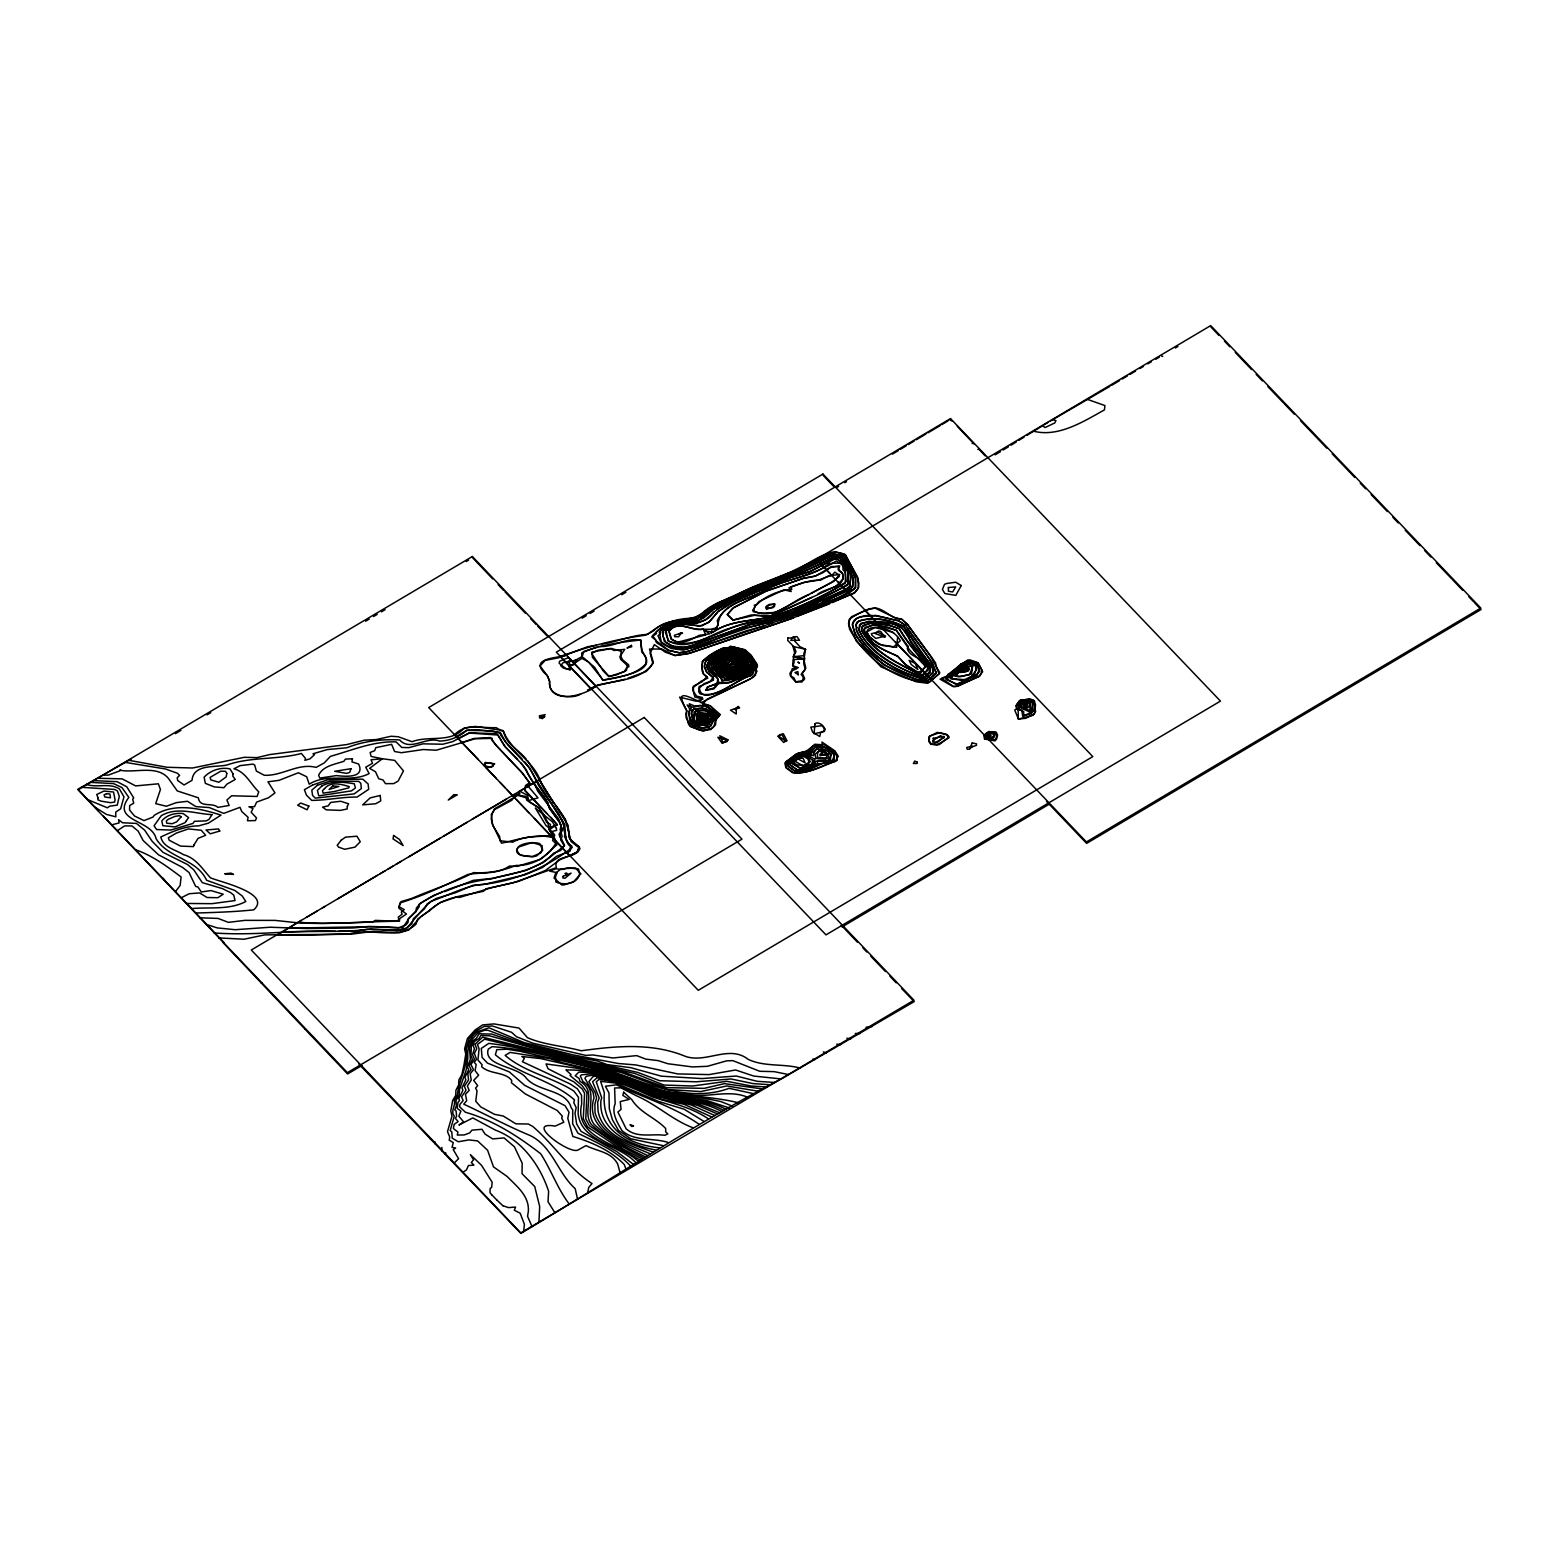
<?xml version="1.0" encoding="UTF-8"?>
<svg xmlns="http://www.w3.org/2000/svg" width="1559" height="1559" viewBox="0 0 1559 1559"><rect width="100%" height="100%" fill="white"/><g stroke="black" fill="none" stroke-linecap="round" stroke-linejoin="round"><path stroke-width="1.5" d="M850.298 573.166L850.298 586.165L842.776 591.231L799.182 610.602L771.276 620.346L750.386 624.457L689.721 646.283L685.375 647.316L671.715 646.011L664.309 641.392L662.283 632.038C671.072 622.976 684.713 620.638 696.717 623.444L705.545 619.664L718.368 608.419L726.104 603.723L809.413 569.327L834.65 556.777L839.405 557.596L845.173 563.072L849.519 570.594L851.078 577.376L849.187 587.646L799.689 610.329L769.055 621.028L748.086 625.12L692.722 645.348L682.55 647.706L674.014 646.693L665.966 642.561L662.731 635.585L663.296 630.752C677.639 615.747 701.823 631.376 713.769 612.083M852.89 576.012L852.987 586.866C822.509 604.405 788.016 617.306 753.718 626.348C722.908 629.271 689.097 664.173 660.412 641.256L657.956 635.78L660.178 634.045L660.529 630.693C670.545 621.69 684.83 620.307 697.711 621.378L712.132 610.504M518.933 791.641L518.874 794.759L494.554 808.712L492.118 813.779L491.241 818.982L492.527 824.321L501.511 843.185C518.543 839.56 537.738 832.623 554.712 838.235L556.855 844.881L550.795 850.123C542.357 859.983 528.93 866.005 516.029 865.42C502.388 870.955 488.435 873.508 473.527 872.611C453.766 882.901 432.096 889.604 411.751 898.432L401.014 901.609L399.065 906.714L404.21 909.599L401.345 912.151L402.105 914.198L398.247 917.179L399.474 921.252C366.462 921.272 332.028 925.091 298.334 922.168M441.762 1150.737L441.84 1147.424M897.653 637.105L896.639 647.316L882.491 645.484C843.146 624.75 890.208 620.17 900.264 640.749L893.658 646.868L878.808 644.354L869.532 637.144L866.96 631.921L875.086 627.42L893.599 632.584M523.61 1231.727L524.409 1224.302L520.18 1213.233L514.295 1210.213L515.6 1207.075L508.507 1207.601L502.933 1205.75M538.907 1222.353L539.687 1206.549L534.737 1186.574L522.051 1173.693L522.168 1163.17L514.451 1146.82L504.064 1137.914L492.663 1138.908L485.083 1134.114L481.965 1129.281L471.987 1130.139L469.59 1132.964L464.212 1134.952L457.274 1135.049L457.956 1132.087L453.377 1128.502L454.137 1124.351L458.132 1121.584L455.442 1118.427L456.553 1116.225L456.105 1110.924L454.819 1109.95L456.358 1105.682L455.988 1100.401L459.106 1095.373L459.515 1089.468L466.297 1069.63L467.836 1057.996C467.447 1048.622 468.48 1037.826 477.054 1031.824L489 1027.771L523.921 1042.523L573.069 1054.878L618.319 1063.511L635.663 1064.914L677.619 1073.917L709.053 1074.599L735.614 1069.981L753.738 1076.061L781.273 1078.945L914.178 1001.638L901.648 988.523M587.724 1192.791L588.737 1187.393L592.011 1183.554C568.509 1168.276 554.049 1144.754 532.886 1126.553L528.365 1124.02L515.834 1123.825L503.265 1116.01L494.437 1114.334L480.737 1106.89L475.748 1101.258L477.035 1090.852L475.612 1088.124L477.678 1085.629L473.702 1080.406L478.632 1075.184L475.105 1070.721L476.158 1064.485L474.267 1062.361L476.45 1059.243L474.404 1053.436L476.742 1048.759L474.969 1044.238L482.627 1037.164L622.898 1071.793L666.511 1087.636L704.22 1088.357L724.409 1083.622L763.053 1089.039M445.367 1154.381L445.796 1152.822M514.567 797.662L515.795 794.603L526.182 796.513L526.689 800.196L538.206 807.192L542.941 813.272L548.027 822.918L548.671 827.693L557.05 824.867L551.009 817.403M570.165 659.282L568.684 662.01L570.497 665.576L569.191 667.349L570.165 669.805L565.664 668.441L559.194 663.335L559.467 661.308L568.548 657.606M552.256 837.183L553.698 833.597L549.918 830.382L551.808 833.773L549.703 834.494M562.526 848.077L564.514 845.426L559.077 834.455L562.097 828.803L559.252 821.574L548.943 807.289C544.909 793.219 530.995 783.904 526.377 769.873L520.764 762.936M483.543 765.118L485.551 762.877L491.923 763.403L493.151 765.995L489.507 767.028L484.011 765.605M117.393 830.655L124.623 825.9L131.93 825.939L138.205 831.161L143.097 840.476L158.531 854.819L182.5 867.389L189.009 872.475L195.655 886.389L197.954 886.993L201.306 891.962L211.011 890.579L223.21 894.223L217.812 897.711L207.035 897.497L199.649 892.937L189.204 893.716L181.292 897.75M453.961 1163.17L458.599 1158.746L453.24 1149.587L455.657 1148.009L452.032 1147.327L453.24 1142.572L449.226 1140.155L449.733 1137.037L447.491 1131.62L451.974 1116.186L450.804 1110.826L452.656 1100.459L455.735 1095.431L455.93 1090.189L458.619 1085.122L458.892 1079.88L461.834 1074.853L464.056 1064.505L465.751 1054.118L464.601 1048.759L467.447 1038.469L475.086 1030.012L482.569 1024.926L493.95 1023.912L519.011 1028.063L527.468 1037.69C544.656 1045.095 563.637 1045.972 581.234 1050.766C615.961 1046.031 651.779 1042.523 685.297 1056.32C706.305 1063.745 729.125 1044.335 748.184 1059.36C764.339 1067.038 783.105 1063.452 800.215 1068.071M597.818 646.81L583.651 651.545L582.248 656.495L574.102 660.938L563.267 662.594L560.655 665.674L563.364 668.07L570.126 669.766L569.522 666.336L583.241 657.528L594.642 667.33L602.846 680.289C617.442 677.6 635.799 675.222 645.991 663.627L646.167 658.483L642.055 650.61L640.515 640.184C626.036 637.319 614.012 647.238 599.786 646.498M587.47 690.052L595.889 686.369L567.651 656.69M462.731 1172.387L466.511 1169.854L468.421 1165.528L473.897 1165.138L471.325 1162.468L473.546 1159.857L470.37 1154.615L481.497 1165.294L492.196 1182.287L491.631 1187.49L490.169 1188.367L489.994 1192.635L491.65 1194.701M175.504 891.534L180.123 885.493L181.097 876.976C167.339 866.551 152.334 855.56 135.75 849.811M358.882 1064.056L520.842 1233.403C607.698 1181.917 691.494 1125.501 781.215 1078.964M277.677 934.932L301.257 920.414M1018.923 440.32L1024.244 437.007M1026.835 435.39L1047.999 422.431M1011.011 445.231L1016.332 441.938M892.411 454.137L898.276 450.609M1003.08 450.044L1008.4 446.809M914.139 441.041L908.273 444.588M949.704 419.858L952.471 421.222M941.772 424.652L947.989 420.911M906.208 445.835L900.342 449.362M995.149 454.838L1000.469 451.623M1119.596 380.591L1111.664 385.346M466.16 561.552L468.596 560.09M1122.207 379.032L1127.527 375.836M377.434 875.32L337.991 898.705M440.554 837.962L409.004 856.69M175.407 733.665L180.883 730.411M207.094 714.84L210.757 712.677M365.605 621.223L369.269 619.059M373.536 616.526L377.2 614.363M381.468 611.83L385.112 609.666M582.111 618.163L586.223 615.727M590.043 613.466L594.135 611.031M836.832 487.421L838.567 486.389M844.783 482.725L846.518 481.692M916.205 439.794L925.89 434.045M940.038 425.685L927.956 432.837M1130.139 374.277L1135.478 371.12M306.441 917.355L317.042 911.099M443.263 836.365L466.94 822.353M506.383 799.065L472.104 819.293M519.439 791.348L537.991 780.767M511.547 796.006L514.275 794.408M1048.817 804.444L842.055 926.923M1139.863 368.528L1143.429 366.423M322.226 908.04L324.935 906.422M395.947 864.407L401.111 861.367M621.729 594.739L625.841 592.303M1050.61 420.891L1109.872 386.398M380.162 873.722L385.326 870.663M388.055 869.065L393.219 866.024M362 1065.479L347.599 1073.956L316.009 1040.73M823.756 555.55L816.604 559.739L848.486 593.024M1147.814 363.851L1151.38 361.766M1175.272 348.008L1177.883 346.488M810.816 593.531L833.812 581.371L839.775 574.491L828.511 575.817L820.346 580.26C809.433 579.695 799.124 584.235 789.01 587.801L791.192 591.543L783.924 589.789L759.097 601.482L754.907 606.451L753.231 611.635L759.564 613.135L775.661 612.492L831.941 582.092L839.151 576.596L838.995 574.959L834.864 572.114L832.155 575.076L817.793 580.299L803.762 582.442L791.037 586.788L791.777 589.321C779.227 590.471 765.781 595.557 756.797 604.678L754.283 605.204L754.907 606.997L752.627 610.348C773.985 621.983 790.549 601.014 809.082 594.466M817.754 594.213C826.075 587.587 846.849 587.938 842.386 573.127L838.196 569.308L838.352 566.619L831.843 566.463L816 575.856L803.606 578.311L767.496 590.471L734.211 607.133L727.215 614.655L732.925 620.19L754.42 615.318L769.328 616.409L811.752 597.389M590.647 688.552L596.025 685.824L625.159 679.217M1155.784 359.233L1159.35 357.186M713.281 609.472C750.756 587.938 793.297 576.849 831.083 555.764L841.334 556.621L846.44 562.507L851.331 570.886L853.494 582.676L850.844 589.516L823.171 601.618M716.848 609.588C753.211 587.626 795.616 577.96 832.584 557.206L839.132 557.752L844.959 563.208L849.577 571.666M816.312 600.819L847.258 585.482L848.369 581.994L847.745 571.373L843.458 563.929L836.93 558.902L834.084 558.668L809.316 571.822L790.082 577.746L729.164 603.781L718.134 611.479L710.105 621.125L702.135 625.763C689.819 625.958 675.943 620.424 666.083 630.791L668.109 641.119C700.303 652.325 729.612 620.209 762.234 620.95C792.42 612.979 821.729 599.923 848.252 583.884L847.687 570.321L843.848 563.695L836.228 558.297L811.226 571.101L790.043 577.785L736.452 600.273L718.212 611.44L708.488 622.626L699.406 626.133C687.792 623.951 673.722 621.593 665.303 632.116L668.519 640.885C688.552 652.364 710.144 633.617 729.495 628.433C748.924 621.359 769.737 621.262 788.464 612.239M131.404 758.96L77.95 789.185L98.334 810.797M815.162 601.209L795.285 610.271M817.657 604.093L800.274 611.849L777.356 619.43M818.904 605.535L792.186 616.507L767.885 624.185M971.354 676.606L976.772 669.259L974.745 664.465L971.257 663.471L962.273 667.096L953.153 674.56L951.087 678.496L962.468 680.64L974.239 675.066C978.331 665.069 974.706 660.782 963.559 665.927L950.249 678.574L964.651 679.646M972.524 677.951L979.929 671.364L976.343 663.686L969.464 661.718L961.162 666.063L946.079 679.49L957.012 684.05L977.142 675.437L979.052 669.279L976.441 663.627L972.29 662.205L962.41 664.836L949.256 677.074L945.904 678.418L956.174 684.557L967.944 680.036M458.19 738.654L469.395 733.061L498.101 735.03L504.298 745.845L522.772 765.06L535.692 786.379L547.872 802.359L549.586 808.595L560.188 823.21L562.273 830.479L559.545 835.819L564.436 845.757L543.214 862.517L525.968 870.448L492.469 878.38L473.371 880.309L444.549 891.651M831.473 553.718C787.958 579.13 736.238 588.971 696.093 619.819C682.725 619.274 668.032 621.359 657.742 630.635L652.558 635.546L656.514 641.119L668.558 650.259L679.276 652.812L686.311 651.915L773.283 622.704M456.241 736.744L466.687 730.333L478.594 729.826L500.069 732.223L500.692 735.166L508.176 745.221L529.69 768.08L538.712 785.541L558.824 813.973L564.748 827.4L565.527 834.007L564.416 836.345L568.821 845.056L572.211 847.511C545.533 868.305 512.385 882.336 477.658 884.927C461.464 887.889 446.751 896.055 431.18 901.238C421.865 909.306 415.006 918.66 406.977 927.878L397.331 930.781L370.964 929.125L348.203 931.249L282.861 931.736M442.542 892.021L433.499 895.47L420.423 903.207L416.311 908.156L416.097 911.586L409.179 918.154L402.69 927.878L375.738 926.611L288.551 928.131M832.253 602.592L854.819 592.576L858.619 587.587L857.469 576.927L845.036 554.77L835.371 551.594L830.265 552.588L790.783 571.997L751.906 587.451L717.354 603.236L694.476 618.26C677.502 617.851 660.548 623.464 647.862 634.377C632.038 634.981 617.734 641.801 602.203 643.964M526.435 759.525C519.439 749.937 506.051 744.559 503.81 731.989L496.093 727.644C481.556 728.345 465.517 722.869 454.371 734.893L462.029 742.552L473.994 738.44L490.5 737.563L495.898 745.066L521.836 772.387L529.963 783.456L527.059 784.372L524.233 789.439L557.401 824.692L549.158 829.583L550.502 824.399L546.605 822.158L539.511 808.517L529.086 801.599L527.059 798.052L518.367 795.499L519.946 793.336L515.971 794.778L511.781 800.293L494.651 809.589L491.241 814.616L492.683 825.315L499.621 836.423L500.108 840.769L512.833 842.152C525.617 834.961 539.94 837.397 553.737 835.215L549.119 829.602L554.712 835.215L552.588 840.418L555.764 843.516L550.639 850.863L540.369 859.399L517.159 866.356L509.481 866.024C496.834 874.774 482.16 872.007 467.914 874.463C445.699 885.025 423.444 895.782 399.922 902.953L398.851 908.176L406.47 914.022L399.455 918.797L399.728 920.024L394.369 921.174L375.271 920.375L372.426 922.051L322.265 923.532L300.595 923.123L275.047 920.395L244.938 920.356L228.413 922.363L218.026 918.426L199.883 917.783M820.034 605.009C831.59 598.675 847.122 597.604 855.794 587.217L855.599 578.974L853.143 571.179L843.497 555.511L830.869 554.088L791.816 573.049L717.783 604.658L709.715 609.374L702.213 616.429L693.307 620.131C680.094 618.923 666.044 622.704 656.222 631.902L656.456 633.656L651.681 636.851L655.676 640.086L656.397 642.483L668.382 650.376L679.315 652.773L688.805 651.175L746.605 630.713L763.968 625.938M829.602 603.859L797.994 615.961M569.425 666.2L574.024 664.621L576.752 660.139L565.371 661.932M566.58 852.461L569.931 851.272L571.783 846.128L567.729 843.438L566.482 840.437L562.994 821.729L551.496 803.606M972.134 443.497L973.245 443.126M569.62 855.794L577.083 851.955L579.168 846.829L571.14 841.568L565.43 819.391L555.998 806.061M627.79 678.34L646.089 671.539L650.298 667.213L653.279 662.146L649.479 649.07L661.834 649.031L675.008 655.521L688.006 653.806L793.375 617.91M778.876 620.501C804.717 611.596 832.175 602.417 855.15 588.25L855.521 577.687L847.94 561.786L843.146 555.725L831.571 553.737M111.741 824.847L119.108 822.938L118.581 819.683L122.498 822.762L136.471 823.425L144.656 830.168L152.197 841.334L163.013 852.344L187.567 864.563L193.764 869.825L202.28 882.628L222.352 888.591L230.615 892.644L233.792 895.178L235.058 900.556L211.966 903.674L186.612 903.46M772.29 621.534L752.198 626.484L683.485 650.142L671.266 648.486L663.393 644.257L661.425 642.717L659.243 631.98C668.616 623.015 682.374 619.605 695.022 621.788L703.811 617.968L714.879 608.322L723.045 603.645L797.312 572.172L833.071 555.257L841.275 556.66L846.498 562.468L851.409 571.939M977.805 449.44L978.916 449.206M580.747 694.028C571.276 700.069 546.917 696.249 549.781 681.907L547.755 676.45L540.077 665.907L545.163 660.392L558.57 657.801L587.548 646.712L596.201 645.251M261.016 982.852L262.36 982.599M566.385 655.443C554.985 658.151 527.312 658.541 547.151 675.398L549.528 680.854C548.027 705.428 585.21 696.191 597.136 685.219C615.824 680.387 640.807 680.659 652.87 663.549L650.142 653.24L654.332 644.608L665.459 652.266L674.989 655.521L690.403 652.987L791.309 618.65L854.157 593.238L858.074 588.6L858.892 583.378L857.684 577.999L845.387 554.556C825.198 546.059 807.367 567.515 788.581 572.971C773.128 580.143 756.602 584.644 741.441 592.478C728.267 599.923 711.898 602.67 701.375 614.207C686.603 622.879 666.239 617.189 653.611 630.81L645.387 635.234C616.273 638.937 587.548 646.907 560.032 656.456M872.046 1026.563L866.005 1027.284M191.387 908.585C209.569 906.929 229.134 910.281 245.796 901.531L242.249 895.977L234.688 890.384L206.587 880.25C196.492 858.385 168.002 858.424 156.114 838.742C151.905 819.41 110.65 821.593 128.832 797.37L121.972 787.568L113.573 783.612L90.188 782.345M195.499 913.028C215.181 912.463 234.435 911.879 253.766 909.832C272.162 893.307 219.566 881.868 210.446 877.814C202.3 868.909 196.103 858.035 183.319 854.585C175.563 849.636 163.188 847.609 160.791 836.988C172.601 831.415 185.463 825.958 198.597 825.88L208.399 823.152L221.008 815.123C199.708 808.322 174.647 802.378 154.244 815.338L153.016 817.072L143.993 820.599L134.522 816L129.572 809.998L129.65 805.555L133.723 803.177L132.69 799.241L133.704 797.896L126.747 786.769L117.139 781.683L93.501 780.611M338.225 931.288L356.29 931.113L366.95 929.339L404.385 929.788L411.868 923.746L413.408 918.621L424.418 908.916L427.224 903.869L436.189 898.432L455.462 892.761L473.001 885.278L484.401 884.284L524.818 874.891L542.474 867.525L556.485 856.339L569.152 851.37L570.711 846.225L566.658 840.359L565.254 835.312L564.085 829.973L564.943 824.769L537.056 781.254M335.887 931.327C295.06 929.768 254.702 935.946 214.09 932.945M103.323 775.096L108.37 775.096L120.179 770.711L120.043 769.698L121.563 770.477C136.451 772.757 157.381 765.079 168.45 778.428L177.258 790.92L198.363 797.818C199.727 808.303 212.043 801.95 217.909 807.387L229.134 805.457L226.932 800.001L231.628 795.772L257.099 796.474L258.755 791.836C250.492 784.002 245.874 772.017 233.967 768.782L240.105 765.644L252.987 764.105L254.702 765.06L256.339 771.042L264.25 775.271C282.237 776.207 298.022 762.702 316.126 767.379L324.272 762.897L330.411 756.349C352.178 750.269 372.893 741.11 396.083 741.889L401.754 747.443L408.926 747.657L422.918 743.838L442.834 744.228L452.734 741.597L469.22 732.886L494.69 733.568L496.951 733.899L505.467 747.034L517.51 759.252M758.882 1091.339L726.767 1085.96L700.693 1091.573L667.486 1089.488L621.3 1072.553L484.635 1039.151L477.405 1044.511L479.081 1048.778L477.931 1060.023L482.14 1064.778L481.614 1066.687C490.111 1074.619 505.272 1071.579 511.722 1080.523L511.41 1082.745L525.325 1093.95L557.226 1110.476L562.39 1116.263L561.649 1118.037L563.812 1122.246L555.16 1126.105C523.298 1120.707 569.347 1154.693 577.96 1150.035L586.067 1145.592C596.961 1151.36 611.498 1151.672 617.773 1164.281L620.248 1173.381M855.326 1033.461L860.003 1033.52M521.291 1051.565C558.979 1060.432 597.915 1067.506 634.123 1080.913C666.453 1097.711 704.376 1094.106 738.615 1102.837M218.689 937.914L244.1 939.22L264.738 934.874L350.911 934.231L373.01 931.386L399.162 932.828L408.867 929.982L420.93 916.614L429.251 910.943C442.795 896.659 465.284 895.568 483.543 891.241L485.999 888.766L512.775 882.881L556.368 867.642C552.451 854.118 576.499 859.75 579.987 848.252C575.368 845.27 571.062 841.646 568.821 836.287C569.308 814.168 548.047 801.092 540.778 781.78C533.743 760.558 510.358 750.659 503.187 730.567L475.242 726.436L464.251 727.917C451.019 743.585 429.134 735.166 412.044 741.694L398.266 736.744L391.075 736.257L376.167 739.59L364.338 740.155L346.916 744.539L269.629 754.595L257.001 757.616L244.315 757.304L192.536 768.002L167.066 767.281L128.89 760.305M103.498 816.214L224.145 942.669M278.223 934.582C301.647 936.374 325.071 933.938 348.534 934.192C370.477 926.884 397.701 940.973 416 924.214L417.637 919.089L440.028 902.583L455.871 897.243L459.769 897.399L491.241 887.773L518.562 881.4L545.26 870.565L559.739 859.866L577.532 852.149L579.324 847.024L569.581 838.8L568.022 825.159L539.297 780.085M770.789 1084.811L753.094 1083.602L730.996 1078.964L696.327 1081.79L659.652 1080.718L637.475 1072.339L564.28 1055.599L520.764 1044.043L491.806 1034.104L479.159 1033.773L476.236 1038.508L473.176 1040.457L471.305 1046.752L470.954 1055.813L472.416 1059.263L469.181 1065.713L471.11 1069.669L467.836 1073.703L468.538 1079.997L464.368 1086.253L466.044 1090.326L461.6 1096.756L463.14 1100.635L459.944 1104.298L459.652 1106.754L465.362 1112.23C493.073 1120.103 518.348 1136.414 540.661 1153.738C551.126 1169.815 557.518 1188.679 569.249 1204.055M766.775 1087.013L751.243 1085.999L726.786 1081.303L692.566 1086.019L663.9 1085.045L635.098 1073.586L562.331 1056.164L489.507 1035.819L480.893 1035.468L478.983 1038.567L474.306 1041.529L473.137 1045.504L474.423 1048.739L472.513 1054.722L474.443 1059.263L470.974 1064.485L473.507 1069.708L470.175 1073.8L471.247 1080.056L467.369 1086.038L469.181 1090.404L465.439 1094.301L466.706 1100.732L463.744 1104.162C485.765 1114.373 507.981 1126.358 530.313 1135.595C552.549 1146.606 557.635 1172.875 575.193 1188.679L577.493 1199.007M754.361 1093.853L729.144 1088.318C690.754 1102.33 651.272 1085.473 615.396 1072.611C573.283 1062.575 531.794 1048.408 488.785 1043.38L481.283 1048.447L482.101 1057.392L487.441 1063.082L509.325 1071.91L524.642 1085.317L565.04 1105.682L569.016 1112.191L567.788 1118.329L572.855 1136.472C591.407 1142.104 610.641 1150.25 624.321 1164.612L626.172 1169.698M206.022 924.351L217.344 927.917L235.292 929.71L270.097 927.235L306.811 928.54L352.958 927.995L368.548 926.455L398.656 927.741L406.12 924.76L408.185 922.09L407.62 919.576L417.169 909.715L419.235 906.636L418.825 904.551C439.794 890.345 466.394 881.946 491.592 878.75C513.145 873.254 537.758 870.468 553.601 853.182L560.577 850.571L564.222 845.582L560.753 840.067L562.156 836.287L560.149 829.524L561.084 825.783L558.609 818.884L537.641 791.037L534.191 782.774M774.979 1082.492L757.226 1081.322L736.277 1076.022L702.018 1078.575L661.25 1076.158L630.752 1067.662L607.153 1064.602L597.175 1060.958L572.231 1056.339L522.343 1043.283L488.045 1030.285L484.44 1030.304L478.028 1032.721L472.026 1039.385L469.473 1047.999L470.389 1059.263L467.388 1066.941L468.694 1069.649L464.972 1077.23L465.829 1079.939L461.932 1087.87L462.926 1090.248L458.794 1098.569L459.554 1100.518L457.976 1102.349L457.235 1108.352L460.918 1111.138L458.814 1116.186L463.569 1121.837L458.931 1125.033L472.806 1117.92L495.314 1130.08C521.817 1139.921 539.921 1165.002 548.632 1191.29L548.027 1201.755L554.887 1212.727M97.691 778.253L122.167 778.876L135.614 785.911L158.375 783.807L160.441 789.497L155.705 803.645L166.345 806.256L176.323 802.632L187.431 801.287L195.908 806.607L209.354 807.581L223.755 813.389L239.989 807.309L241.781 811.557L248.115 817.325L247.452 820.736L255.384 820.58L256.553 817.968L251.174 812.278L252.987 808.536L248.914 806.802L254.526 806.666L256.631 802.106L268.557 797.721L274.969 792.907L267.953 781.8L279.022 780.338L298.412 772.757L306.694 776.772L309.208 784.196C327.702 772.446 350.229 783.417 369.152 773.595L365.722 767.242L372.523 763.267L371.003 759.779L382.462 758.746L394.7 760.383L403.469 770.906L398.11 781.098L393.725 783.612L385.482 783.67L383.007 779.948L378.72 778.759L375.485 771.744L369.619 768.353L382.384 758.746L371.139 756.466L370.107 752.51L374.706 750.659L375.816 747.657L391.621 744.345L394.583 751.516L401.442 752.705L423.21 749.528L436.286 750.23L474.988 738.791L492.157 738.381L492.254 740.603L496.951 746.254L522.928 773.712L530.079 783.573L525.5 785.444L524.818 790.686L546.819 813.525M125.129 762.351L165.624 769.016L177.473 773.264L179.616 775.388L177.18 777.766L177.707 780.533L184.04 784.976L192.01 780.338C193.452 763.696 215.317 767.671 226.971 765.001C250.824 756.622 276.937 759.974 301.394 753.465L305.525 758.492L304.901 760.324L309.988 758.843L314.567 754.595L312.989 753.777L327.293 749.567L346.916 747.774C363.383 741.071 381.936 738.985 399.65 739.94C410.329 751.945 426.309 735.926 439.716 741.09C449.518 740.798 459.457 736.92 466.706 730.353L491.962 730.84L500.965 733.51L505.389 741.889L522.09 759.038M846.907 1038.255L850.863 1038.762M836.715 1044.14L840.632 1044.647M520.609 1051.409L506.909 1049.188L496.795 1049.636L495.372 1054.8C518.445 1074.443 551.828 1079.978 574.414 1099.797L573.79 1102.7L576.167 1107.611L575.018 1113.301L576.655 1123.942L581 1131.308L616.955 1151.711L633.948 1164.768M748.047 1097.419C727.566 1088.513 706.013 1099.387 684.869 1093.58C661.406 1093.6 641.158 1081.712 619.78 1074.736C577.395 1064.719 535.614 1049.499 492.059 1046.674L488.259 1049.149C482.959 1066.181 518.543 1066.337 526.396 1078.282C538.03 1092.06 566.151 1089.195 571.237 1107.923L572.738 1109.813L572.66 1123.805L577.999 1133.237C596.473 1142.494 617.013 1151.146 631.103 1166.619M81.263 787.295L114.684 789.458L117.393 790.9L119.302 796.337L117.237 805.126L109.734 806.178L107.415 807.835L87.928 799.709M86.447 784.391C97.243 788.172 109.266 782.501 119.4 788.912L123.979 796.844L120.628 808.829L115.736 812.083L115.834 816.819L106.441 814.422L94.904 807.153M662.926 1145.592L630.81 1138.791L618.533 1130.489L612.356 1119.576L609.316 1108.78L608.965 1092.976L605.418 1086.253L616.409 1084.83C644.14 1097.887 673.722 1106.617 699.036 1124.214M788.854 1074.619L774.16 1071.637L759.779 1071.286L732.886 1060.646L726.747 1060.822L707.299 1066.317L692.371 1066.921L667.856 1063.725L658.151 1060.627L645.777 1059.107L636.676 1055.618L612.901 1057.957L592.907 1054.975L585.755 1055.365L532.808 1043.185L516.438 1036.716L511.566 1032.292L492.352 1025.958L484.147 1026.446L476.06 1030.928L469.142 1038.43L466.18 1048.739C468.967 1065.167 458.463 1079.646 457.411 1095.392L454.332 1100.42C455.871 1106.013 450.2 1110.924 454.254 1116.205L450.2 1130.548L451.779 1131.795L452.266 1138.167L458.268 1141.773L468.83 1139.921L477.58 1140.915L487.577 1150.23L493.501 1166.873L507.162 1176.499C516.828 1186.457 529.222 1195.695 528.384 1211.129L527.566 1216.312L532.028 1226.582M668.012 1142.416C652.968 1137.563 634.435 1141.753 621.924 1130.587C617.461 1122.792 611.245 1112.834 615.162 1103.791L614.597 1087.987L620.833 1087.831L636.91 1096.016C656.651 1104.571 672.67 1120.18 692.859 1127.703M812.902 1059.068L814.792 1059.613M659.399 1147.853C626.601 1144.306 601.228 1128.19 604.366 1092.781L600.605 1081.342L615.63 1083.096L658.385 1101.356L684.187 1109.248L704.025 1121.447M655.949 1150.055C630.557 1145.456 597.779 1130.275 600.994 1100.069L601.755 1098.004L596.279 1081.81L598.792 1079.549C618.027 1080.426 635.098 1089.195 652.305 1096.854C671.344 1103.109 691.728 1107.338 708.507 1118.953M823.327 1051.896L826.387 1052.91M162.643 877.892L164.65 879.997M1052.812 419.585L1055.93 420.677L1054.78 422.937L1045.154 427.536L1042.308 425.821M1087.286 399.318L1104.922 405.574L1104.435 409.881C1083.388 421.593 1058.327 437.572 1033.559 431.18M726.416 1109.54C699.991 1095.236 667.954 1100.342 641.645 1086.058C611.732 1071.735 577.863 1068.48 546.001 1063.92L548.086 1068.772L573.907 1081.888L582.131 1088.884L584.586 1093.268L583.28 1118.719L587.568 1126.904L622.645 1150.406L640.71 1160.266M717.666 1114.042L697.575 1105.389L654.897 1095.236L625.237 1081.79L594.018 1074.93L586.281 1076.275L584.917 1078.321L593.122 1092.547L594.018 1097.887C583.787 1130.47 624.964 1144.15 647.531 1155.55M714.84 1115.542L691.222 1104.961L653.884 1095.665L626.66 1083.154L595.363 1076.217L593.005 1076.626L588.932 1081.576L595.148 1092.547L596.59 1097.926L594.875 1104.045L595.031 1112.795C602.047 1136.53 629.739 1144.949 650.22 1153.796M652.89 1152.023C632.058 1144.384 602.281 1136.141 598.052 1110.846L597.643 1102.232L599.163 1097.965L592.595 1081.693L596.98 1077.776L627.166 1084.265L661.99 1099.563L683.953 1104.259L711.956 1117.082M519.712 791.173L527.624 795.402L528.618 800.566L538.011 797.877L528.092 786.223M1161.533 355.959L1162.722 356.485M732.594 1106.227L720.784 1101.531L709.618 1099.29L658.6 1091.651L626.64 1077.581L562.058 1062.692L550.561 1058.756L510.105 1052.403L505.155 1055.365C524.623 1072.397 552.373 1077.133 573.887 1091.086L578.467 1097.224L578.136 1113.399C580.766 1142.006 619.8 1144.15 636.286 1163.228M729.339 1107.981L707.104 1100.596L660.003 1093.073L625.666 1077.99L540.837 1058.619L521.856 1056.456L524.35 1058.269L522.46 1061.757L570.458 1084.109L577.415 1088.825L581.526 1095.256L581.682 1104.006C573.459 1138.109 620.073 1143.526 638.605 1161.669M724.136 1110.729C698.705 1096.347 667.681 1100.576 642.172 1086.974C618.592 1075.691 592.089 1069.747 565.917 1069.961L571.042 1074.56L570.087 1075.535L582.17 1085.688L586.983 1092.567L585.775 1118.758L589.419 1125.637L623.892 1149.509L642.444 1159.058M722.051 1111.801C700.907 1099.524 675.222 1100.537 653.182 1092.08C629.622 1081.537 604.95 1072.027 578.779 1072.144L575.213 1075.749L579.11 1078.477L579.948 1081.361C597.584 1090.93 581.565 1111.021 591.27 1124.39C606.685 1138.694 625.432 1148.593 644.023 1157.967M905.604 625.51L898.569 620.774L875.398 615.357C867.993 617.189 853.553 614.207 852.364 625.062L853.981 630.46C866.551 658.619 897.146 675.339 926.163 681.556L936.218 673.469L934.562 668.07L932.496 662.965L907.494 628.024M719.927 1112.873L699.387 1104.493L655.93 1094.808L648.252 1090.501L616.994 1078.711L592.673 1073.664L581.449 1074.833L580.318 1075.983L582.891 1081.439C599.221 1091.748 583.962 1111.236 594.115 1124.331C608.906 1138.596 627.283 1148.165 645.601 1156.856M497.165 1200.333L502.894 1205.75M497.126 1200.313L491.67 1194.72M864.797 610.271L929.885 678.282M984.177 735.283L986.613 737.738M560.324 656.748L590.101 687.967M462.029 742.552L478.301 759.603M1235.274 352.412L1251.585 369.541M1229.856 346.78L1224.419 341.129M1219.002 335.458L1210.914 327M1256.164 374.355L1262.459 380.922M1283.33 402.748L1267.896 386.613M1284.187 403.645L1294.204 414.09M537.66 626.075L547.073 635.897M1300.479 420.677L1326.787 448.193M1332.224 453.864L1354.81 477.483M1360.247 483.173L1365.665 488.844M1371.102 494.534L1387.393 511.586M1392.83 517.257L1398.267 522.947M1405.224 530.216L1419.996 545.669M1424.575 550.463L1430.87 557.031M1436.287 562.702L1451.741 578.857M1452.598 579.753L1462.595 590.218M1468.89 596.785L1473.469 601.579M1474.327 602.476L1481.05 609.511L1086.623 843.4L1046.479 801.365M823.171 475.398L833.519 486.213M829.953 573.361L816.546 559.311L1210.7 325.597L1480.816 608.068L1086.389 841.957L895.314 641.821M838.333 582.131L883.583 629.544M841.295 925.267L857.489 942.24M885.454 971.549L870.74 956.135M889.877 976.187L896.25 982.872M530.762 618.845L536.199 624.535M505.019 591.874L525.325 613.155M485.531 767.184L496.366 778.545M499.971 782.326L505.408 788.016M534.328 818.436L569.347 855.482M862.887 947.891L866.823 952.023M492.663 578.896L472.572 557.713M498.12 584.625L503.557 590.335M507.221 789.926L512.638 795.616M304.843 1028.979L223.229 942.805M516.243 799.416L528.91 812.746M305.116 1029.271L315.717 1040.438M957.265 426.27L974.219 444.159M985.132 455.852L979.033 449.323M550.58 802.3C539.706 790.179 535.224 774.433 524.896 762.02M553.542 802.651L527.566 760.617M428.959 1136.414L430.635 1139.434M435.097 1141.967L435.39 1144.306M97.944 797.76L97.925 799.845L101.199 801.17L110.67 802.671L114.489 802.125L115.093 800.04L113.573 792.03L103.946 791.056L96.755 794.466L97.944 797.76M926.007 666.823L918.329 672.825L906.247 665.401L897.711 656.222C885.005 650.376 869.162 644.997 863.861 630.577L864.056 629.037L872.514 624.847L887.071 626.913L896.308 630.343L909.423 649.752L926.007 666.823M928.151 667.135L928.131 670.195L920.94 675.69C900.381 662.965 871.384 653.182 861.601 629.446L863.082 625.412C874.891 620.599 887.792 624.496 899.173 628.803C907.28 642.951 919.362 654.877 928.229 667.661L923.376 675.573C900.439 665.732 874.463 652.403 861.386 630.538L861.874 626.854L870.624 622.996L889.877 625.412L899.426 628.667C907.63 642.639 917.374 655.267 928.151 667.135M930.275 667.447L930.275 672.572L923.103 678.107C898.958 667.934 871.5 654.722 858.912 630.518L859.594 624.594L868.753 621.164L892.703 623.912L901.726 627.459C911.041 641.1 919.868 654.858 930.275 667.447M932.418 667.759L933.198 673.098L924.643 679.821C898.198 671.305 867.077 656.807 856.183 629.349L856.378 624.087L858.639 621.008C873.332 616.37 890.15 620.365 903.85 626.387L932.418 667.759M936.706 668.382L939.22 673.839L927.702 683.29L916.107 681.751L881.088 666.901L856.495 641.373L848.895 624.964L849.09 619.683L851.643 616.662L869.045 608.828L875.145 608.127L894.885 617.734L901.589 619.157L907.552 624.535L931.795 657.45L935.556 663.004L936.706 668.382M825.685 753.582L825.666 755.219L821.418 754.965L822.47 751.847L825.685 753.582M828.375 753.932L828.355 758.142L817.403 757.538L817.598 753.133L820.073 749.47L828.375 753.932M831.064 754.283L830.245 760.266L818.027 760.461L817.052 763.813L802.32 770.01L797.039 769.756L790.14 764.943L789.731 763.15L797.721 755.491L807.991 754.381L810.68 756.037L810.368 754.069L816.351 748.944L828.472 751.146L831.064 754.283M833.734 754.634L834.24 759.954C820.852 762.039 809.374 772.543 795.09 771.081L788.503 766.073L787.782 761.786L799.202 753.854L810.29 752.471L816.351 745.845L822.061 746.215L830.051 750.386L833.734 754.634M836.423 754.985L837.261 760.324C823.405 765.664 808.536 774.238 793.141 772.407L786.282 767.574L785.755 761.786L798.305 753.055L808.478 750.697L814.733 744.267L824.536 744.91L831.707 749.567L836.423 754.985M803.509 677.288L801.969 681.965L795.636 681.926L790.51 676.08L789.867 673.546L791.504 670.994L796.688 668.753L792.693 665.888L793.102 659.632L804.619 658.814L803.801 663.978L805.399 669.396L801.131 674.365L803.509 677.288M842.425 573.108L843.38 578.545L836.15 586.087L777.512 613.544L769.893 616.078L751.204 614.967L733.139 620.053L727.468 614.519L732.477 608.38L765.352 591.504L803.099 578.389L813.973 576.44L822.86 572.718L830.362 567.534L839.697 565.82L838.411 570.399L842.386 573.127M845.056 571.705L846.206 581.604C827.244 595.031 804.853 604.483 783.222 612.921C760.636 622.45 734.231 617.637 713.009 632.155L703.869 630.693L705.779 634.903L677.561 642.23L671.052 639.209L669.064 631.492C677.171 620.053 691.611 630.557 702.544 629.29L714.957 629.251L717.958 625.217C719.595 602.417 749.119 600.449 764.748 590.179C787.938 578.447 814.577 575.368 836.345 560.909L841.957 564.65L845.563 570.555L845.27 583.28C824.536 595.051 802.963 605.847 780.63 613.934C758.025 622.197 731.892 618.26 711.138 633.266L712.366 628.803L716.75 627.946L718.231 623.951L717.218 620.755C726.747 601.696 749.801 599.338 766.697 589.302C786.301 577.921 811.206 578.35 828.901 563.501L840.827 562.994L843.224 565.488L842.932 569.814L845.056 571.705M539.511 715.815L539.57 717.919L541.655 718.075L545.163 714.607L539.511 715.815M1016.643 704.921L1016.546 708.682L1014.734 710.066L1018.417 719.03L1025.744 718.309L1034.124 714.08L1035.605 711.606L1033.5 700.439L1020.521 699.835L1016.643 704.921M1019.079 704.941L1018.982 709.618L1021.788 710.436L1022.723 716.302L1033.442 711.294L1032.058 701.881L1021.963 701.219L1019.079 704.941M1021.535 704.98L1021.476 707.981L1031.22 710.787L1029.875 703.012L1023.386 702.583L1021.535 704.98M1023.99 704.999L1023.951 706.344L1028.277 707.572L1027.693 704.122L1023.99 704.999M787.782 638.04L787.724 640.437L794.233 647.18L796.006 651.623L793.161 656.651L794.135 662.049L793.024 665.693L798.383 667.642L792.225 668.675L790.705 675.963L793.901 677.873L795.889 681.79L803.509 680.503L804.678 678.672L802.222 673.215L805.828 668.187L803.742 659.34L793.434 656.709L804.541 655.579L805.535 649.382L799.864 646.615L794.603 640.944L794.876 637.904L787.782 638.04M736.316 710.573L736.238 714.003L730.45 710.144L735.926 708.41L736.316 710.573M740.583 668.363L730.06 670.526L724.779 668.83L723.025 667.135L722.46 662.556L730.177 656.729L739.492 660.12L740.583 668.421M742.065 667.661L741.285 669.376L731.405 672.046L723.746 669.61L721.213 667.155C717.783 660.607 726.26 656.047 731.658 656.027L740.603 659.613L742.065 667.661M743.546 666.94L742.045 670.312L732.399 673.546L722.713 670.389L719.42 667.174L718.874 661.854L727.956 655.54L733.139 655.306L741.714 659.126L744.52 667.7L736.9 672.416L732.613 673.43L722.908 670.273L719.03 665.81L719.693 660.587L721.836 658.892L730.469 654.936L733.587 655.053L741.694 659.145L743.546 666.94M745.046 666.239L744.949 669.201L742.805 671.227L730.625 674.774L721.7 671.169L717.608 667.213L717.14 661.873L727.235 654.916L734.64 654.605L742.844 658.639L745.923 667.954L736.16 674.014L730.879 674.618L721.817 671.091L717.237 665.829L718.017 660.607L721.057 658.19L729.729 654.273L734.835 654.468L742.63 658.755L745.046 666.239M746.527 665.518L746.41 669.454L743.565 672.143L728.871 675.982L720.667 671.948L715.795 667.233L715.406 661.912L726.533 654.293L736.121 653.884L743.916 658.171L747.326 668.226C743.253 673.8 735.673 675.515 729.125 675.827C723.103 673.917 712.132 668.792 716.322 660.646L728.969 653.63L736.101 653.903L743.585 658.366L746.586 665.479M748.008 664.816L747.852 669.727C742.708 675.32 734.445 676.879 727.098 677.191L713.983 667.252L713.691 661.932C721.914 650.785 745.085 648.271 748.008 664.816M749.45 665.537L749.314 669.98C743.526 676.84 733.821 678.126 725.344 678.399L712.19 668.402L711.956 661.951C718.446 653.923 729.183 651.467 738.985 652.539L746.059 657.235L749.45 665.537M750.873 667.155L750.775 670.234L745.845 674.911L736.822 678.496L721.72 680.718L720.784 677.269L712.054 671.344L708.819 665.829C715.581 646.829 750.659 645.504 751.516 668.986C745.475 678.808 731.912 679.237 721.836 680.659L721.953 678.711L710.397 669.629L709.111 667.194L710.222 661.99C717.198 653.24 729.554 649.382 740.35 651.896L747.131 656.768L751.73 665.011L752.919 669.24L749.957 674.306L730.976 682.257L719.264 682.589L715.191 687.577L705.623 690.423L708.078 687.051L718.757 682.433L717.14 677.152L709.423 671.305L706.636 665.81L708.936 660.704L716.672 654.254L725.656 650.668L741.577 651.331L749.976 658.463L752.217 663.92L750.873 667.155M752.276 668.753L746.975 676.236L734.386 679.763L728.56 683.017L717.179 683.583L717.764 678.555L708.604 670.857L706.656 667.174C710.047 652.519 728.91 647.648 741.714 651.253L750.834 659.808L753.66 665.303L752.276 668.753M753.699 670.37L751.068 675.846C740.798 676.236 701.803 709.481 699.426 687.948L704.161 683.66L713.359 680.25L713.574 678.399L706.831 672.085L704.2 667.135L705.35 661.932C714.139 651.097 729.593 645.777 743.078 650.61L749.294 655.832L755.608 665.615L753.699 670.37M972.192 742.941L970.283 747.56L976.441 745.319L976.519 743.857L972.192 742.941M702.252 661.854L702.193 671.072L703.499 674.229L707.084 676.723L702.271 681.634L693.287 686.252L693.58 691.553L696.561 696.132L702.349 697.497L700.01 702.037C680.367 692.293 677.366 692.664 686.876 710.768L685.979 717.413L690.52 726.397L703.07 731.268L712.444 728.072L715.562 724.896L715.99 718.796L720.433 714.685L710.319 705.779L701.004 702.68L751.691 678.204L755.608 675.028L755.394 670.175L757.284 664.602L751.009 654.975L744.91 649.694L734.542 647.238L722.85 647.979L708.975 655.735L703.187 660.587L701.745 667.116L703.674 674.112L707.825 678.146L701.492 680.971L693.034 687.636L692.781 689.468L694.905 697.107L703.012 698.939L695.84 701.141L679.588 697.146L686.701 710.865L685.999 713.574L688.532 724.331L690.403 726.475L699.504 729.982L710.612 729.67L713.964 726.182L715.425 720.55L719.206 715.99L710.124 705.896L702.583 704.2L707.026 699.231L749.645 679.295L754.049 676.216L757.05 671.149L755.959 669.844L757.538 665.907L750.366 655.365L744.461 649.967L730.45 646.147L728.423 647.901C718.114 648.349 709.403 654.975 702.252 661.854M736.491 662.38L736.413 663.764L730.392 664.991L733.451 660.646L736.491 662.38M737.933 662.633L737.797 665.342C726.845 669.766 722.382 667.739 731.989 659.262L737.251 661.094L737.933 662.633M739.375 662.887L739.18 666.921L728.716 668.986L724.838 667.116L725.812 661.893L730.547 657.879L738.381 660.607L739.375 662.887M813.701 752.997L813.564 755.784L809.024 753.757L800.098 754.673L789.789 761.786L790.316 764.845L797.039 769.756L809.374 767.71L814.577 764.962L815.552 761.143L828.043 761.182L830.694 755.55L828.472 751.146L819.566 747.521L817.364 747.989L813.701 752.997M556.193 882.043C563.988 885.726 578.331 883.934 579.617 873.332L578.447 868.967L567.398 867.895L562.624 869.474L555.9 868.811L549.723 871.111L557.167 872.709L555.433 876.782L556.193 882.043M631.434 645.387L631.726 646.732L626.971 648.037L631.434 645.387M640.73 643.263L641.821 652.013C661.912 672.436 613.895 677.366 603.158 680.094L588.581 662.029L581.702 658.19L581.76 652.909C600.196 644.53 620.95 642.308 640.905 639.95L640.73 643.263M690.072 717.608L692.547 725.032L702.602 727.975L708.955 727.8L716.965 715.678L707.786 707.123L703.518 705.584L694.573 706.032L689.37 703.772L691.28 708L689 712.19L689.39 717.51L690.091 722.85L692.079 725.305L700.42 728.345L710.807 726.221L714.47 717.062L717.452 714.314L707.903 707.045L699.972 705.35L692.605 707.201L687.168 704.96L689.76 708.897L688.532 713.593L690.072 717.608M692.079 716.244L694.262 723.844L707.299 725.948L714.743 715.367L706.851 708.955L693.93 708.429L691.865 712.268L692.566 722.869L698.179 725.87L709.15 724.37L714.47 713.944L702.252 707.611L692.021 709.93L691.066 713.632L692.079 716.244M694.067 714.899L693.852 718.972L695.704 722.83L705.915 724.37L712.502 715.055C709.033 710.261 701.238 710.358 695.821 710.28L694.184 717.569L695.217 723.123L707.922 722.947L710.495 718.777L711.489 713.554L704.746 710.105L694.047 711.917L694.067 714.899M696.055 713.905L697.146 721.798L704.668 722.928L710.28 714.724L707.767 713.126L696.055 713.905M697.886 715.698L698.588 720.784L703.44 721.505L707.416 715.542L697.886 715.698M699.738 717.491L700.049 719.751L702.193 720.083L703.966 717.432L699.738 717.491M623.678 1092.196L622.801 1095.353L629.173 1099.426L620.248 1101.55L621.067 1109.345L617.89 1112.035L626.153 1128.774C636.793 1138.479 652.071 1133.451 664.758 1135.303L667.876 1133.861L665.732 1131.912L665.635 1128.443C655.287 1117.667 640.184 1112.892 631.765 1099.621L623.678 1092.196M774.687 604.015L774.531 606.548L766.502 608.848L769.133 604.444L774.687 604.015M347.345 806.237L347.17 808.985L340.349 810.388L326.201 809.842L322.596 807.114L328.15 805.886L330.644 802.437L340.7 801.268L348.631 803.801L347.345 806.237M795.265 672.533L798.383 674.989L797.857 671.559L795.265 672.533M721.096 662.283L720.823 665.79L724.019 669.454C730.508 676.041 750.171 670.078 740.739 659.535L731.21 655.579L722.616 659.574L721.096 662.283M722.986 660.997L722.616 665.771L725.11 668.636L733.471 670.818L741.636 666.375L739.804 659.925L732.321 656.612L722.986 660.997M724.74 661.542L724.409 665.751L726.202 667.817L732.223 669.396L740.077 664.621L738.849 660.314L733.86 658.112L724.74 661.542M726.397 663.16L727.293 666.999L730.976 667.954L738.518 662.848L737.914 660.704L735.419 659.613L726.397 663.16M728.053 664.777L729.748 666.531L736.959 661.113L728.053 664.777M917.238 762.176L917.121 763.481L913.36 763.481L914.782 761.045L917.238 762.176M668.85 630.849L671.5 638.937C680.328 646.303 690.91 639.716 699.056 635.39L709.696 633.889L703.148 629.095C691.417 631.941 678.535 619.098 668.85 630.849M929.71 736.004L929.164 740.72L931.249 743.994L939.2 744.656L949.139 736.92L947.092 734.601L940.096 732.594L929.71 736.004M933.217 738.264L933.841 742.279L937.329 742.571L944.111 736.394L933.217 738.264M1026.621 704.746L1026.894 708.566L1023.094 706.851L1023.484 704.999L1026.621 704.746M1029.778 703.051L1030.129 712.073L1021.126 708.176L1020.502 705.896L1022.061 703.635L1029.778 703.051M1032.857 702.037L1031.532 713.691L1023.756 715.698L1023.678 711.567L1019.157 709.52L1018.163 705.876L1020.638 702.271L1032.857 702.037M1035.488 704.902L1034.747 712.521L1032.954 715.289L1018.3 719.108L1018.222 711.333L1015.825 705.857L1019.216 700.926L1029.486 698.627L1034.338 700.693L1035.488 704.902M814.928 723.902L814.09 733.782L824.321 731.463L825.237 729.027L821.807 725.676L810.797 727.137L812.609 732.087L819.742 736.511L820.619 732.691C830.323 729.437 818.3 719.907 814.928 723.902M856.826 627.556L856.437 630.499C869.357 656.787 898.725 673.858 926.533 679.139L932.964 672.026L932.535 666.706L919.031 649.85L903.674 626.484C889.78 619.215 871.832 615.649 857.08 622.099L855.852 625.159L856.826 627.556M352.431 758.804L351.964 761.864L358.648 764.046C365.391 778.506 344.851 776.499 336.354 775.583L319.79 778.097L318.64 775.213C323.005 765.761 335.146 764.339 343.935 761.26L345.416 759.077L352.431 758.804M393.589 835.507L393.043 838.917L403.177 845.582L399.455 839.405L393.589 835.507M712.95 660.685L711.001 665.829L712.19 668.402L724.838 678.711C733.607 677.288 744.929 677.366 750.113 668.733L745.884 657.859L738.615 652.753C729.203 650.766 719.693 653.981 712.95 660.685M714.646 660.665L713.847 667.252L719.147 673.001L727.39 677.035C734.952 676.509 744.228 675.417 748.71 668.48L744.52 657.976L737.349 653.318L728.228 652.987L714.646 660.665M226.796 773.381L226.172 776.908L218.845 782.228L210.874 779.929L210.095 777.395L220.754 771.198L225.49 771.276L226.796 773.381M233.129 774.005L232.778 776.051L235.273 779.461L226.951 784.119L223.911 787.685L214.382 786.944L205.34 783.359L204.112 777.103C210.874 770.243 220.404 767.067 229.914 768.821L233.129 774.005M621.32 651.37L620.579 655.579L622.45 659.613L628.628 664.836L628.881 666.765L626.699 667.544L624.341 671.734L608.77 676.606L603.255 670.974L591.679 653.474L597.799 650.298L611.303 648.408L621.32 651.37M705.389 716.575L704.493 718.972L701.258 719.03L701.453 715.776L705.389 716.575M707.416 715.562L705.642 720.297L699.212 720.414L699.582 713.964L707.416 715.562M709.423 714.529L706.792 721.622L697.165 721.798L697.711 712.132L709.423 714.529M785.522 741.324L783.651 742.435L777.746 736.14L781.975 734.523L785.522 741.324M580.708 873.878L573.654 881.673L564.28 884.869L561.922 884.986L554.03 878.048L555.745 872.884L561.396 868.831L575.563 867.993L580.708 873.878M985.561 734.328L984.664 739.044L995.11 740.856L996.708 736.218L995.655 732.516L987.178 732.555L983.807 735.283L984.528 739.122L996.415 739.59L997.604 735.205L996.22 732.184L988.737 731.561L985.561 734.328M988.542 734.386L988.055 736.842L994.194 737.134L994.817 734.854L994.096 733.276L990.199 732.944L988.542 734.386M706.052 660.646L704.454 665.81L706.578 672.241L713.476 677.035L709.754 682.043L699.153 686.545L698.705 691.787L700.069 693.891C719.79 698.179 735.01 679.88 752.783 674.677L754.751 664.251L749.665 655.618L743.253 650.512L736.199 648.836L724.253 649.323L715.6 653.26L706.052 660.646M627.42 665.557L626.426 670.428L616.312 674.95L609.082 676.411L592.401 657.333L591.991 652.013L610.875 648.661L613.837 650.473L624.75 649.343L619.858 656.768L620.716 659.438L627.42 665.557M968.977 669.084L968.568 670.896L960.89 672.338L965.859 668.09L968.724 667.7L968.977 669.084M972.387 669.493L971.374 673.975L961.279 676.392L955.082 675.963L964.709 666.999L971.764 666.063L972.387 669.493M961.24 585.541L955.784 595.382L944.832 593.531L942.435 589.458L944.52 584.313L946.82 583.456L955.667 582.228L961.24 585.541M794.681 652.734L793.843 656.3L804.639 658.697L803.82 653.416L805.672 649.304L792.985 646.459L794.681 652.734M968.042 668.109L966.716 671.5L960.656 672.494L968.042 668.109M973.206 665.381L969.581 674.618L959.214 676.801L954.985 676.002L963.384 668.129L973.206 665.381M556.388 828.394L556.641 830.343L550.483 831.882L550.366 828.628L546.059 825.646L535.341 808.01L552.471 821.866L556.388 828.394M809.179 762.234L808.673 764.222L803.158 765.8L795.343 761.533L799.377 756.972L803.859 756.485L807.776 758.863L809.179 762.234M812.726 760.305L811.615 764.592L799.786 767.963L792.167 763.169L798.539 756.232L805.925 755.433L812.726 760.305M817.929 763.754L817.52 765.333C810.68 769.094 802.768 772.251 794.837 771.237L788.016 766.365L787.276 763.13L796.902 754.77L807.659 752.997L814.772 747.404C822.158 745.28 832.272 747.502 834.24 755.979L832.116 761.104L829.427 762.76L817.929 763.754M907.962 646.303L907.338 648.525C909.813 658.229 923.727 656.242 924.916 666.804L920.94 672.903L916.789 671.598L905.058 664.212L897.653 656.242C884.927 650.298 868.207 644.393 864.31 629.505L865.089 627.381L874.989 624.769L896.406 630.284L907.962 646.303M810.212 761.61L803.723 765.45L797.779 764.982C788.23 762.098 800.254 756.232 804.639 756.018L808.049 757.557L810.212 761.61M814.675 759.155L813.447 763.384L801.034 768.529L792.128 763.598L791.816 761.786L800.995 755.491L806.821 754.887L814.675 759.155M961.026 663.822L947.853 675.729L941.558 678.243L953.328 686.408L957.908 686.252L980.026 675.807L982.248 670.682L978.156 662.789L970.068 660.003L961.026 663.822M848.544 623.697L849.616 629.173C865.342 658.015 895.801 681.634 929.398 682.394L939.843 672.825L930.528 656.3L907.552 624.535L901.687 619.098C891.3 619.02 885.415 609.55 875.515 607.913C866.609 609.335 857.508 613.583 850.162 618.65L848.544 623.697M798.111 662.185L799.416 663.082L798.111 662.185M855.93 618.923L852.461 623.951L855.092 634.708L866.18 648.875L884.089 664.972L917.978 680.484L927.975 680.776L936.413 672.416L934.776 670.526C929.125 654.098 914.334 641.022 905.74 625.432L898.608 620.755C884.577 618.592 869.474 611.147 855.93 618.923M542.376 848.914L541.07 852.734L532.399 856.573C527.449 856.671 511.255 855.345 518.406 847.122L532.204 842.542L542.045 845.563L542.376 848.914M823.6 754.731L820.092 755.764L819.898 754.459L820.95 753.504L823.6 754.731M827.147 755.141L825.9 758.804L815.786 758.492L815.123 754.264L818.572 751.146L825.822 752.529L827.147 755.141M193.979 844.959L193.413 846.595L180.571 846.108L169.21 840.262L168.353 837.729L176.459 833.052L188.386 828.901L201.208 830.245L205.671 835.273L198.012 838.411L193.979 844.959M990.725 735.478L989.614 735.4L990.725 735.478M993.726 735.848L992.849 738.362L987.1 737.426L986.711 735.341L988.542 733.86L993.141 733.841L993.726 735.848M779.481 734.913L778.974 736.296L785.717 741.207L787.042 740.759L783.3 733.743L779.481 734.913M351.009 768.723L349.684 772.426L346.527 773.381L334.659 771.296L351.009 768.723M860.432 625.237L858.892 629.407C869.415 655.326 900.03 669.415 925.111 677.522L930.45 670.097C928.852 657.041 912.97 651.214 909.092 638.411C902.505 619.586 876.899 620.131 860.958 623.308L860.432 625.237M715.776 684.42L714.1 688.864L706.052 690.169L707.377 686.895L715.776 684.42M456.943 794.934L448.251 800.079L453.825 794.642L456.943 794.934M774.472 604.132L773.05 607.64L766.346 608.945L765.664 607.094L767.242 605.438L774.472 604.132M563.15 876.275L562.877 878.009L565.001 878.224L571.101 873.137L563.15 876.275M565.235 873.449L567.184 874.774L566.716 873.059L565.235 873.449M948.398 587.529L948.418 591.231L952.627 591.952L955.706 586.905L948.398 587.529M837.008 757.791L835.41 761.494C821.379 764.884 807.796 774.998 792.635 772.699L785.911 767.788L784.82 763.092L796.084 754.03L806.042 751.438L813.174 745.865L822.236 744.676L822.022 742.103L834.883 750.873L838.352 756.427L837.008 757.791M542.61 850.103L537.017 855.755L533.159 856.729L520.511 855.287C508.176 844.062 533.957 840.691 539.921 843.809L542.61 850.103M308.857 806.081L307.084 809.784L297.652 805.223L300.673 803.041L308.857 806.081M341.09 840.282L337.212 845.27L338.576 847.122L344.734 849.285L355.043 847.102L360.265 841.724L356.972 836.228L345.533 837.125L341.09 840.282M947.989 674.482L946.644 677.054L940.116 679.198L953.056 686.564L955.745 686.584L978.682 676.723L982.657 671.715L977.941 662.906L967.671 659.964L947.989 674.482M727.936 739.843L727.02 741.597L723.084 742.708L719.79 735.79L727.936 739.843M211.946 814.636L209.062 819.352L206.314 820.852L194.388 821.32L192.985 823.425L170.788 830.051L156.582 829.544L154.068 825.744L161.259 815.708C177.044 806.334 195.05 813.837 211.946 814.636M681.186 633.032L678.75 636.715L674.891 636.774L674.306 635.331L681.186 633.032M186.417 820.658L185.053 822.665L175.017 826.894L162.799 825.705L161.805 820.891C166.949 814.733 175.524 812.668 183.26 813.584L188.581 817.637L186.417 820.658M799.592 758.122L798.754 759.33L805.087 762.819L803.216 758.395L799.592 758.122M380.221 795.46L370.146 797.896L362.662 804.873L375.719 803.742L380.727 800.936L380.221 795.46M181.078 816.916L176.615 821.866L172.114 823.717L166.735 823.191L166.306 821.086L168.021 819.43L174.822 816.429L179.46 815.669L181.078 816.916M793.356 636.774L790.744 640.34L799.494 640.262L797 636.637L793.356 636.774M969.62 749.002L967.301 749.333L966.697 747.463L972.602 746.176L969.62 749.002M494.554 763.735L491.787 767.028L488.084 767.574L485.473 766.541L485.102 762.429L494.554 763.735M884.83 637.085L875.223 633.597L878.594 630.966L880.699 631.492L884.83 637.085M738.284 706.5L734.192 709.442L739.668 707.942L738.284 706.5M321.914 785.931L317.412 790.394L318.777 795.869L351.438 790.881L355.394 787.977L354.302 783.787C343.584 782.014 331.853 780.591 321.914 785.931M324.545 788.581L322.479 790.627L323.103 793.141L334.289 791.524L348.709 787.899L349.235 786.613C341.363 784.216 330.82 781.117 324.545 788.581M312.579 785.034L304.395 789.711L306.46 795.148L311.703 800.391C326.844 800.332 341.752 796.902 357.069 797.058L368.703 789.302L368.119 783.963L362.701 779.149L328.092 779.675L312.579 785.034M317.471 785.249L311.8 790.121L312.579 795.46L315.249 798.13L354.185 793.901L361.357 788.581L360.811 783.242L358.687 781.351L329.69 781.215L317.471 785.249M544.695 716.711L542.259 718.699L540.603 716.965L544.695 716.711M332.808 785.95L329.105 789.439L339.005 786.438L332.808 785.95M727.001 740.389L722.129 743.273L717.881 737.271L727.001 740.389M944.247 737.543L934.854 742.825L932.808 741.987L932.789 740.661L940.486 735.673L944.247 737.543M948.593 738.011L936.842 745.027L930.781 744.267L929.047 741.87L928.95 736.764L937.212 732.379L946.8 734.776L948.593 738.011M680.776 632.935L678.789 634.455L682.53 633.051L680.776 632.935M219.761 831.044L210.251 833.812L206.022 830.012L218.494 828.94L219.761 831.044M233.441 874.424L224.71 873.761L231.102 873.137L233.441 874.424M822.957 474.053L428.686 707.572L698.276 990.316L1092.801 756.622L822.957 474.053M950.522 418.572L556.31 652.169L825.978 934.874L1220.463 701.102L950.522 418.572M472.377 556.505L78.047 789.848L347.404 1072.65L741.987 839.151L472.377 556.505M644.218 717.471L251.291 949.996L520.764 1232.896L913.944 1000.215L644.218 717.471M106.577 793.687L104.083 794.856L104.843 797.019L110.514 797.818L109.909 794.018L106.577 793.687M633.48 1125.89L631.785 1126.475L630.031 1124.643L633.48 1125.89M877.659 632.155L871.364 633.714L872.085 635.468L875.846 638.391L885.512 636.053L877.659 632.155M915.269 663.432L909.111 660.373L911.236 664.524L917.9 669.591L915.269 663.432"/></g></svg>
